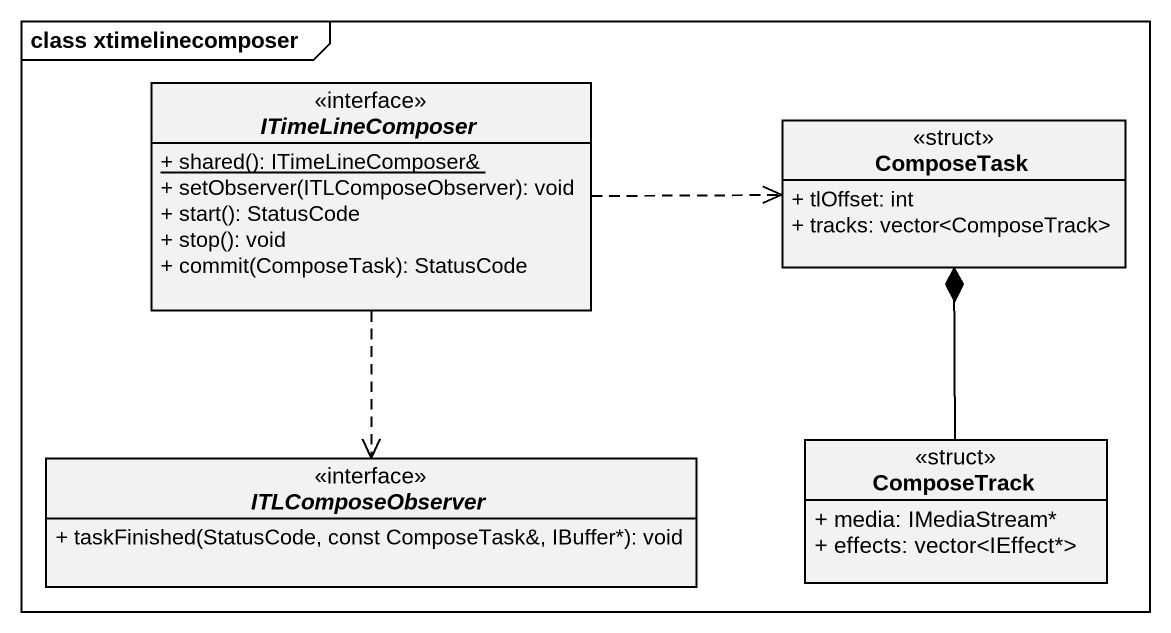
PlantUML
@startuml
mainframe class xtimelinecomposer
hide circle
hide empty members
skinparam classAttributeIconSize 0
interface ITimeLineComposer {
  {static} + shared(): ITimeLineComposer&
  + setObserver(ITLComposeObserver): void
  + start(): StatusCode
  + stop(): void
  + commit(ComposeTask): StatusCode
}
class ComposeTask <<struct>> {
  + tlOffset: int
  + tracks: vector<ComposeTrack>
}
interface ITLComposeObserver {
  + taskFinished(StatusCode, const ComposeTask&, IBuffer*): void
}
class ComposeTrack <<struct>> {
  + media: IMediaStream*
  + effects: vector<IEffect*>
}
ITimeLineComposer .right.> ComposeTask
ITimeLineComposer ..> ITLComposeObserver
ComposeTrack -up-* ComposeTask
@enduml
